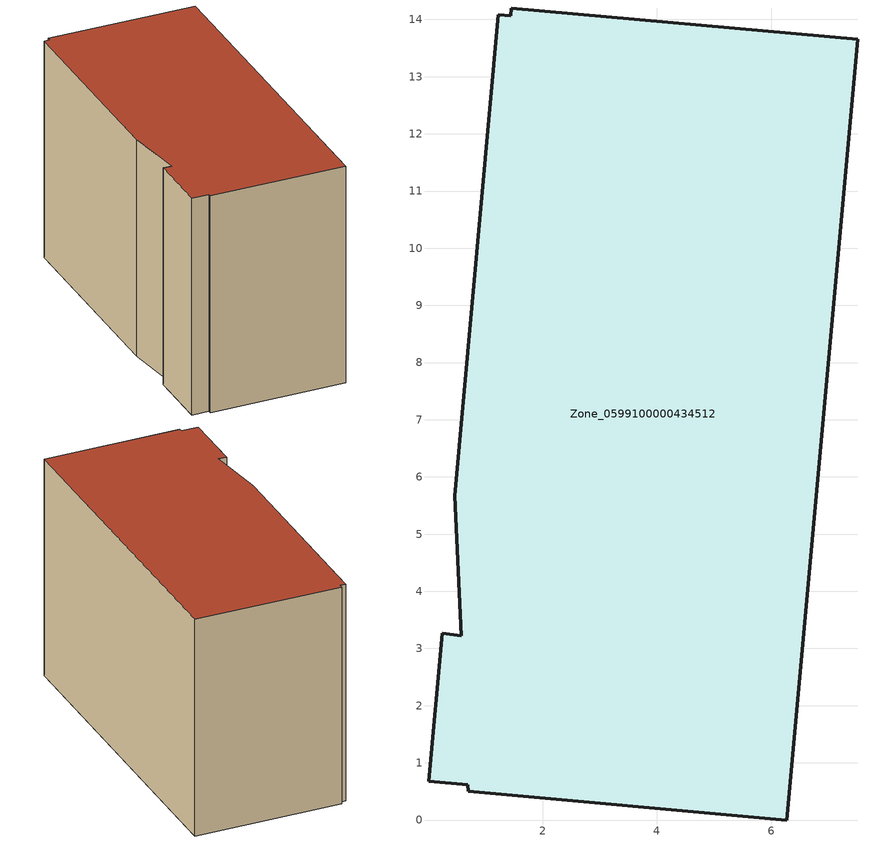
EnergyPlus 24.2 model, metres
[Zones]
Zone_0599100000434512
 floor ground (C_G): 1.44,14.06 1.46,14.2 7.51,13.65 6.27,0 0.7,0.51 0.7,0.61 0.01,0.68 0.24,3.27 0.58,3.22 0.46,5.67 1.22,14.08 z0
 wall outside (C_F): 6.27,0 7.51,13.65 1.46,14.2 1.44,14.06 1.22,14.08 0.46,5.67 0.58,3.22 0.24,3.27 0.01,0.68 0.7,0.61 0.7,0.51 6.27,0 z0:9.31
 roof outside (C_R): 0.01,0.68 0.7,0.61 0.7,0.51 6.27,0 7.51,13.65 1.46,14.2 1.44,14.06 1.22,14.08 0.46,5.67 0.58,3.22 0.24,3.27 z9.31
[BUILDING]
Pand.0599100000434512: North Axis=0; Terrain=City; Loads Convergence Tolerance Value=0.04; Temperature Convergence Tolerance Value=0.4; Solar Distribution=FullExterior; Maximum Number of Warmup Days=25; Minimum Number of Warmup Days=1
[Site:Location]
Rotterdam.The.Hague.AP_ZH_NLD Design_Conditions: Latitude=51.96; Longitude=4.45; Time Zone=1; Elevation=-4.5
[SITE:GROUNDTEMPERATURE:BUILDINGSURFACE]
18, 18, 18, 18, 18, 18, 18, 18, 18, 18, 18, 18
[MATERIAL] Thermal Absorptance=0.9; Solar Absorptance=0.7; Visible Absorptance=0.7
Name | Roughness | Thickness | Conductivity | Density | Specific Heat
G.TI.2006-2014 | MediumSmooth | 0.15 | 0.06 | 540 | 1210
F.TI.2006-2014 | Rough | 0.3 | 0.12 | 1920 | 840
R.TI.2006-2014 | MediumRough | 0.2 | 0.08 | 1500 | 1000
[CONSTRUCTION]
C_G: G.TI.2006-2014
C_F: F.TI.2006-2014
C_R: R.TI.2006-2014
[ZONE]
Zone_0599100000434512: Type=1; Multiplier=1; Ceiling Height=Autocalculate; Volume=Autocalculate; Floor Area=autocalculate; Part of Total Floor Area=Yes
[ZONEINFILTRATION:DESIGNFLOWRATE]
Infil_Zone_0599100000434512: Zone or ZoneList or Space or SpaceList=Zone_0599100000434512; Schedule=AlwaysOn; Design Flow Rate Calculation Method=Flow/Area; Flow Rate per Floor Area=0.0015; Constant Term Coefficient=1; Temperature Term Coefficient=0; Velocity Term Coefficient=0; Velocity Squared Term Coefficient=0
[HVACTEMPLATE:ZONE:IDEALLOADSAIRSYSTEM]
Zone_0599100000434512: Maximum Heating Supply Air Temperature=50; Minimum Cooling Supply Air Temperature=13; Maximum Heating Supply Air Humidity Ratio=0.0156; Minimum Cooling Supply Air Humidity Ratio=0.0077; Heating Limit=NoLimit; Cooling Limit=NoLimit; Dehumidification Control Type=ConstantSensibleHeatRatio; Cooling Sensible Heat Ratio=0.7; Dehumidification Setpoint=60; Humidification Control Type=None; Humidification Setpoint=30; Outdoor Air Method=None; Outdoor Air Flow Rate per Person=0.00944; Outdoor Air Flow Rate per Zone Floor Area=0; Outdoor Air Flow Rate per Zone=0; Demand Controlled Ventilation Type=None; Outdoor Air Economizer Type=NoEconomizer; Heat Recovery Type=None; Sensible Heat Recovery Effectiveness=0.7; Latent Heat Recovery Effectiveness=0.65
[ZONECONTROL:THERMOSTAT]
ThermostatControl_Zone_0599100000434512: Zone or ZoneList=Zone_0599100000434512; Control Type Schedule=DualSetpointControlType; Control 1=Thermostat_Zone_0599100000434512; Temperature Difference Between Cutout And Setpoint=0
[THERMOSTATSETPOINT:DUALSETPOINT]
Thermostat_Zone_0599100000434512: Heating Setpoint Temperature Schedule=HeatingSetpoint_Zone_0599100000434512; Cooling Setpoint Temperature Schedule=CoolingSetpoint_Zone_0599100000434512
[SCHEDULE:COMPACT]
HeatingSetpoint_Zone_0599100000434512: Through: 12/31, For: AllDays, Until: 24:00, 21
CoolingSetpoint_Zone_0599100000434512: Through: 12/31, For: AllDays, Until: 24:00, 24
DualSetpointControlType: Through: 12/31, For: AllDays, Until: 24:00, 4
AlwaysOn: Through: 12/31, For: AllDays, Until: 24:00, 1
